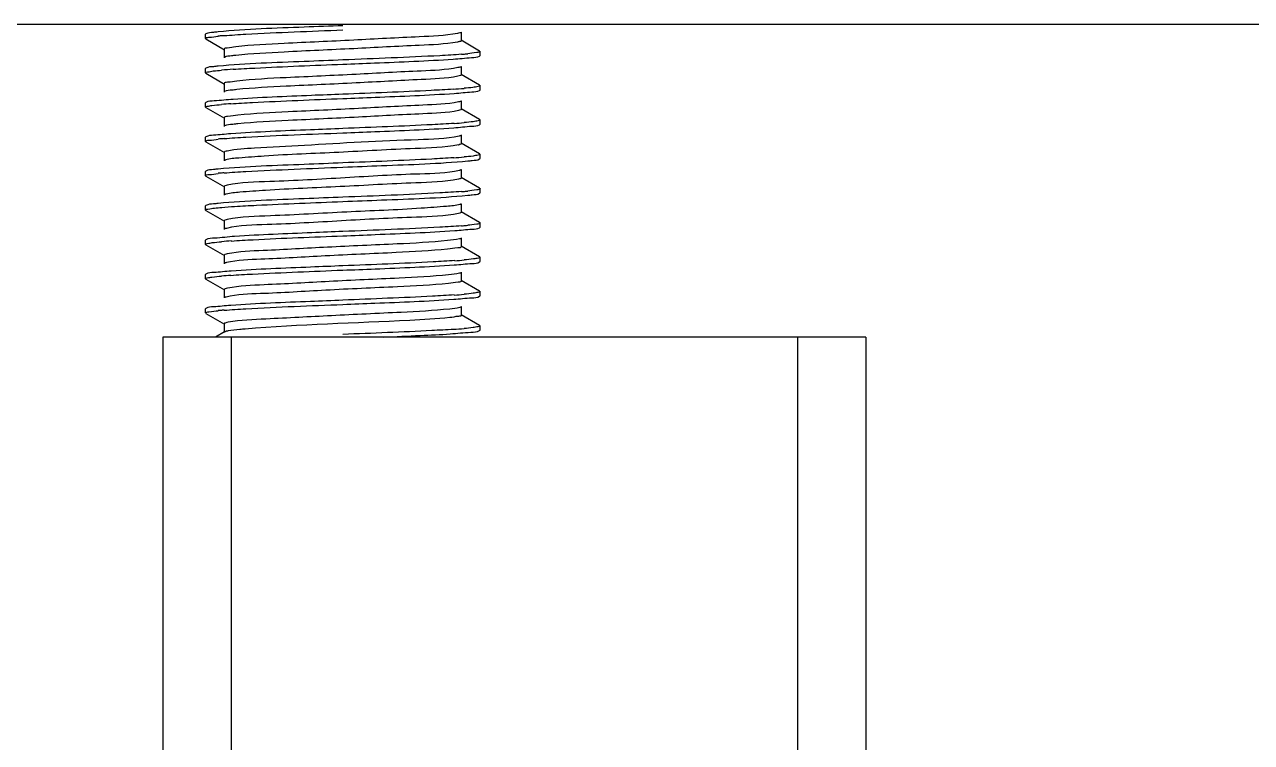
# Model space of a CAD drawing. Extents: x 4995099 to 5303443, y 4627657 to 4889583.
# Drawn here: x 5043592 to 5044657, y 4753853 to 4754476 of the extents above; entities that cross this region are included whole.
import ezdxf

# ---------------------------------------------------------------- set-up
doc = ezdxf.new("R2010")
doc.units = 0
doc.header["$LTSCALE"] = 1000
doc.header["$MEASUREMENT"] = 0
doc.layers.get('0').update_dxf_attribs({"color": 4, "linetype": 'CONTINUOUS'})
doc.layers.add('BZ', color=2, linetype='CONTINUOUS')

msp = doc.modelspace()

# ---------------------------------------------------------------- linework, layer by layer
at = {"linetype": 'Continuous'}
for p, q in [((5043749.4, 4754467.5), (5043749.1, 4754467.2)), ((5043749.1, 4754463.5), (5043749.1, 4754467.2)), ((5043749.4, 4754463.2), (5043749.1, 4754463.5)), ((5043749.4, 4754463.2), (5043765.5, 4754453.8)), ((5043986.9, 4754452.6), (5043970.8, 4754462)), ((5043971.1, 4754461.6), (5043971.1, 4754469.1)), ((5043765.2, 4754454.2), (5043765.2, 4754446.7)), ((5043986.9, 4754452.6), (5043987.2, 4754452.3)), ((5043987.2, 4754448.6), (5043987.2, 4754452.3)), ((5043986.9, 4754448.3), (5043987.2, 4754448.6)), ((5043749.4, 4754437.8), (5043749.1, 4754437.4)), ((5043749.1, 4754433.7), (5043749.1, 4754437.4)), ((5043749.4, 4754433.4), (5043749.1, 4754433.7)), ((5043749.4, 4754433.4), (5043765.5, 4754424)), ((5043986.9, 4754422.9), (5043970.8, 4754432.2)), ((5043971.1, 4754431.9), (5043971.1, 4754439.3)), ((5043765.2, 4754424.4), (5043765.2, 4754417)), ((5043986.9, 4754422.9), (5043987.2, 4754422.6)), ((5043987.2, 4754418.8), (5043987.2, 4754422.6)), ((5043971.1, 4754402.1), (5043971.1, 4754409.5)), ((5043986.9, 4754418.5), (5043987.2, 4754418.8)), ((5043749.4, 4754408), (5043749.1, 4754407.7)), ((5043749.1, 4754404), (5043749.1, 4754407.7)), ((5043749.4, 4754403.6), (5043749.1, 4754404)), ((5043749.4, 4754403.6), (5043765.5, 4754394.3)), ((5043986.9, 4754393.1), (5043970.8, 4754402.5)), ((5043765.2, 4754394.7), (5043765.2, 4754387.2)), ((5043986.9, 4754393.1), (5043987.2, 4754392.8)), ((5043986.9, 4754388.7), (5043987.2, 4754389.1)), ((5043987.2, 4754389.1), (5043987.2, 4754392.8)), ((5043749.4, 4754378.2), (5043749.1, 4754377.9)), ((5043749.1, 4754374.2), (5043749.1, 4754377.9)), ((5043971.1, 4754372.3), (5043971.1, 4754379.8)), ((5043749.4, 4754373.9), (5043749.1, 4754374.2)), ((5043749.4, 4754373.9), (5043765.5, 4754364.5)), ((5043986.9, 4754363.4), (5043970.8, 4754372.7)), ((5043765.2, 4754364.9), (5043765.2, 4754357.4)), ((5043986.9, 4754363.4), (5043987.2, 4754363)), ((5043986.9, 4754359), (5043987.2, 4754359.3)), ((5043987.2, 4754359.3), (5043987.2, 4754363)), ((5043749.4, 4754348.5), (5043749.1, 4754348.1)), ((5043749.1, 4754344.4), (5043749.1, 4754348.1)), ((5043971.1, 4754342.6), (5043971.1, 4754350)), ((5043749.4, 4754344.1), (5043749.1, 4754344.4)), ((5043749.4, 4754344.1), (5043765.5, 4754334.7)), ((5043765.2, 4754335.1), (5043765.2, 4754327.7)), ((5043969.4, 4754341.7), (5043968.6, 4754341.5)), ((5043986.9, 4754333.6), (5043970.8, 4754342.9)), ((5043986.9, 4754333.6), (5043987.2, 4754333.3)), ((5043986.9, 4754329.2), (5043987.2, 4754329.5)), ((5043987.2, 4754329.5), (5043987.2, 4754333.3)), ((5043749.4, 4754318.7), (5043749.1, 4754318.4)), ((5043749.1, 4754314.7), (5043749.1, 4754318.4)), ((5043749.4, 4754314.3), (5043749.1, 4754314.7)), ((5043749.4, 4754314.3), (5043765.5, 4754305)), ((5043986.9, 4754303.8), (5043970.8, 4754313.2)), ((5043971.1, 4754312.8), (5043971.1, 4754320.2)), ((5043765.2, 4754305.4), (5043765.2, 4754297.9)), ((5043969.8, 4754312), (5043968.6, 4754311.7)), ((5043986.9, 4754303.8), (5043987.2, 4754303.5)), ((5043987.2, 4754299.8), (5043987.2, 4754303.5)), ((5043986.9, 4754299.4), (5043987.2, 4754299.8)), ((5043749.4, 4754288.9), (5043749.1, 4754288.6)), ((5043749.1, 4754284.9), (5043749.1, 4754288.6)), ((5043749.4, 4754284.6), (5043749.1, 4754284.9)), ((5043749.4, 4754284.6), (5043765.5, 4754275.2)), ((5043986.9, 4754274.1), (5043970.8, 4754283.4)), ((5043971.1, 4754283), (5043971.1, 4754290.5)), ((5043765.2, 4754275.6), (5043765.2, 4754268.1)), ((5043986.9, 4754274.1), (5043987.2, 4754273.7)), ((5043987.2, 4754270), (5043987.2, 4754273.7)), ((5043971.1, 4754253.3), (5043971.1, 4754260.7)), ((5043986.9, 4754269.7), (5043987.2, 4754270)), ((5043749.4, 4754259.2), (5043749.1, 4754258.8)), ((5043749.1, 4754255.1), (5043749.1, 4754258.8)), ((5043749.4, 4754254.8), (5043749.1, 4754255.1)), ((5043749.4, 4754254.8), (5043765.5, 4754245.4)), ((5043986.9, 4754244.3), (5043970.8, 4754253.6)), ((5043765.2, 4754245.8), (5043765.2, 4754238.4)), ((5043986.9, 4754244.3), (5043987.2, 4754244)), ((5043986.9, 4754239.9), (5043987.2, 4754240.2)), ((5043987.2, 4754240.2), (5043987.2, 4754244)), ((5043749.4, 4754229.4), (5043749.1, 4754229.1)), ((5043749.1, 4754225.4), (5043749.1, 4754229.1)), ((5043971.1, 4754223.5), (5043971.1, 4754230.9)), ((5043749.4, 4754225), (5043749.1, 4754225.4)), ((5043749.4, 4754225), (5043765.5, 4754215.7)), ((5043986.9, 4754214.5), (5043970.8, 4754223.9)), ((5043765.5, 4754209), (5043757.7, 4754204.5)), ((5043765.2, 4754216.1), (5043765.2, 4754208.6)), ((5043986.9, 4754214.5), (5043987.2, 4754214.2)), ((5043986.9, 4754210.1), (5043987.2, 4754210.5)), ((5043987.2, 4754210.5), (5043987.2, 4754214.2)), ((5043711.9, 4754204.5), (5043711.9, 4749248)), ((5044322.1, 4754204.5), (5043711.9, 4754204.5)), ((5043771.4, 4754204.5), (5043771.4, 4749248)), ((5044262.6, 4754204.5), (5044262.6, 4749248)), ((5044322.1, 4754204.5), (5044322.1, 4749248))]:
    msp.add_line(p, q, dxfattribs=at)
for centre, radius, start, end in [((5043788.4, 4754165.5), 301.4, 94.7336, 95.4371), ((5043797.2, 4754061.3), 405.9, 94.5445, 94.756), ((5043939.1, 4754854.3), 405.7, 274.545, 274.7572), ((5043948, 4754749.3), 300.4, 274.7341, 275.4473), ((5043807.9, 4753898.8), 539.1, 93.7188, 94.7811), ((5043929.3, 4754946.1), 527.7, 273.7595, 274.7958), ((5043804.8, 4753908.5), 499.6, 93.8973, 94.8073), ((5043930.6, 4754899.2), 510.5, 273.8441, 274.8019), ((5043797.3, 4753970.9), 407, 94.5418, 94.7504), ((5043788.9, 4754071.3), 306.3, 94.7308, 95.3895), ((5043963.8, 4754394.1), 23.3, 281.5137, 282.9167), ((5043929.9, 4754879), 520.1, 273.7999, 274.7958), ((5043788.5, 4754045.3), 302.6, 94.7331, 95.4256), ((5043797.2, 4753942.1), 406.1, 94.5442, 94.7549), ((5043939.1, 4754734.9), 405.4, 274.5454, 274.7592), ((5043948.2, 4754628.1), 298.3, 274.7348, 275.469), ((5043939.1, 4754705.5), 405.7, 274.545, 274.7572), ((5043948, 4754600.5), 300.4, 274.7341, 275.4474), ((5043805.7, 4753778.8), 510.2, 93.8457, 94.802), ((5043931.5, 4754769.5), 499.9, 273.8957, 274.8072), ((5043804.8, 4753759.3), 499.9, 93.8956, 94.8071), ((5043930.7, 4754750), 510.2, 273.8456, 274.8021), ((5043788.9, 4753922.4), 306.4, 94.7307, 95.3883), ((5043797.3, 4753822.1), 407, 94.5417, 94.7503), ((5043929.9, 4754729.9), 519.8, 273.8012, 274.796)]:
    msp.add_arc(centre, radius, start, end, dxfattribs=at)
for points, knots in [([(5043868.2, 4754474.6), (5043857, 4754474.2), (5043820.9, 4754472.7), (5043784.8, 4754471.6), (5043759.9, 4754469.2)], [0, 0, 0, 0, 0.309388, 1, 1, 1, 1]), ([(5043749.1, 4754463.5), (5043749.1, 4754464.5), (5043754.7, 4754464.4), (5043757.2, 4754465.3), (5043759.9, 4754465.5)], [0, 0, 0, 0, 0.263852, 1, 1, 1, 1]), ([(5043759.9, 4754469.2), (5043758.6, 4754469.1), (5043755.1, 4754468.6), (5043751.3, 4754468.6), (5043749.4, 4754467.5)], [0, 0, 0, 0, 0.378905, 1, 1, 1, 1]), ([(5043765.1, 4754466), (5043771.4, 4754466.5), (5043805.7, 4754468.6), (5043840.1, 4754469.8), (5043868.2, 4754470.9)], [0, 0, 0, 0, 0.183712, 1, 1, 1, 1]), ([(5043967.6, 4754467.8), (5043956.7, 4754465.9), (5043926.5, 4754464.7), (5043876.5, 4754461.9), (5043823.3, 4754459.5), (5043789.2, 4754457.8), (5043775.2, 4754456.3)], [0, 0, 0, 0, 0.172398, 0.468214, 0.781513, 1, 1, 1, 1]), ([(5043970.8, 4754468.7), (5043970.4, 4754468.5), (5043969.4, 4754468.2), (5043968.3, 4754467.9), (5043967.6, 4754467.8)], [0, 0, 0, 0, 0.3774, 1, 1, 1, 1]), ([(5043775.2, 4754456.3), (5043772.7, 4754456), (5043770.3, 4754455.3), (5043765.2, 4754455.1), (5043765.2, 4754454.2)], [0, 0, 0, 0, 0.73331, 1, 1, 1, 1]), ([(5043967.6, 4754460.4), (5043956.7, 4754458.4), (5043926.5, 4754457.3), (5043876.5, 4754454.5), (5043823.3, 4754452.1), (5043789.2, 4754450.3), (5043775.2, 4754448.8)], [0, 0, 0, 0, 0.172398, 0.468214, 0.781513, 1, 1, 1, 1]), ([(5043971.1, 4754461.6), (5043971.1, 4754461.3), (5043969.5, 4754460.8), (5043968.5, 4754460.5), (5043967.6, 4754460.4)], [0, 0, 0, 0, 0.285727, 1, 1, 1, 1]), ([(5043987.2, 4754452.3), (5043987.2, 4754451.4), (5043981.7, 4754451.4), (5043979.2, 4754450.6), (5043976.5, 4754450.3)], [0, 0, 0, 0, 0.263842, 1, 1, 1, 1]), ([(5043868.2, 4754444.9), (5043857, 4754444.4), (5043820.9, 4754442.9), (5043784.7, 4754441.8), (5043759.9, 4754439.5)], [0, 0, 0, 0, 0.309518, 1, 1, 1, 1]), ([(5043775.2, 4754448.8), (5043774, 4754448.7), (5043770.8, 4754448.2), (5043767.3, 4754448.2), (5043765.5, 4754447.1)], [0, 0, 0, 0, 0.372879, 1, 1, 1, 1]), ([(5043772.9, 4754436.8), (5043779.3, 4754437.2), (5043811, 4754438.9), (5043842.7, 4754440.2), (5043868.2, 4754441.2)], [0, 0, 0, 0, 0.199269, 1, 1, 1, 1]), ([(5043971.3, 4754449.8), (5043965, 4754449.3), (5043930.6, 4754447.3), (5043896.2, 4754446), (5043868.2, 4754444.9)], [0, 0, 0, 0, 0.183696, 1, 1, 1, 1]), ([(5043868.2, 4754441.2), (5043877.3, 4754441.5), (5043909.3, 4754442.8), (5043941.2, 4754444.1), (5043963.9, 4754445.6)], [0, 0, 0, 0, 0.287582, 1, 1, 1, 1]), ([(5043963.9, 4754445.6), (5043969.2, 4754445.9), (5043976.7, 4754447), (5043984.9, 4754447.1), (5043986.9, 4754448.3)], [0, 0, 0, 0, 0.691032, 1, 1, 1, 1]), ([(5043749.1, 4754433.7), (5043749.1, 4754434.3), (5043752.4, 4754434.6), (5043754.1, 4754435.1), (5043755.7, 4754435.3)], [0, 0, 0, 0, 0.269511, 1, 1, 1, 1]), ([(5043759.9, 4754439.5), (5043758.5, 4754439.3), (5043755.1, 4754438.9), (5043751.3, 4754438.9), (5043749.4, 4754437.8)], [0, 0, 0, 0, 0.378807, 1, 1, 1, 1]), ([(5043968.1, 4754438.2), (5043957.6, 4754436.1), (5043927.9, 4754435.1), (5043878.3, 4754432.2), (5043824.9, 4754429.8), (5043790.4, 4754428.1), (5043776.1, 4754426.6)], [0, 0, 0, 0, 0.167291, 0.461164, 0.776399, 1, 1, 1, 1]), ([(5043968.1, 4754430.7), (5043957.6, 4754428.7), (5043927.9, 4754427.6), (5043878.3, 4754424.7), (5043824.9, 4754422.4), (5043790.4, 4754420.6), (5043776.1, 4754419.2)], [0, 0, 0, 0, 0.167291, 0.461164, 0.776399, 1, 1, 1, 1]), ([(5043970.8, 4754438.9), (5043970.5, 4754438.7), (5043969.6, 4754438.5), (5043968.7, 4754438.3), (5043968.1, 4754438.2)], [0, 0, 0, 0, 0.384879, 1, 1, 1, 1]), ([(5043971.1, 4754431.9), (5043971.1, 4754431.5), (5043969.8, 4754431.1), (5043968.9, 4754430.9), (5043968.1, 4754430.7)], [0, 0, 0, 0, 0.290239, 1, 1, 1, 1]), ([(5043776.1, 4754426.6), (5043773.4, 4754426.3), (5043770.8, 4754425.5), (5043765.2, 4754425.4), (5043765.2, 4754424.4)], [0, 0, 0, 0, 0.734244, 1, 1, 1, 1]), ([(5043776.1, 4754419.2), (5043774.8, 4754419), (5043771.3, 4754418.5), (5043767.5, 4754418.5), (5043765.5, 4754417.4)], [0, 0, 0, 0, 0.374868, 1, 1, 1, 1]), ([(5043963.9, 4754419.5), (5043957.6, 4754419.1), (5043925.7, 4754417.3), (5043893.8, 4754416.1), (5043868.2, 4754415.1)], [0, 0, 0, 0, 0.198417, 1, 1, 1, 1]), ([(5043987.2, 4754422.6), (5043987.2, 4754422), (5043984.2, 4754421.6), (5043982.6, 4754421.2), (5043981.1, 4754421)], [0, 0, 0, 0, 0.270664, 1, 1, 1, 1]), ([(5043772.9, 4754410.7), (5043767.5, 4754410.4), (5043759.8, 4754409.3), (5043751.5, 4754409.2), (5043749.4, 4754408)], [0, 0, 0, 0, 0.691422, 1, 1, 1, 1]), ([(5043770.9, 4754406.9), (5043777.2, 4754407.3), (5043809.6, 4754409.1), (5043842.1, 4754410.4), (5043868.2, 4754411.4)], [0, 0, 0, 0, 0.195623, 1, 1, 1, 1]), ([(5043868.2, 4754415.1), (5043859.1, 4754414.8), (5043827.3, 4754413.5), (5043795.6, 4754412.2), (5043772.9, 4754410.7)], [0, 0, 0, 0, 0.286943, 1, 1, 1, 1]), ([(5043868.2, 4754411.4), (5043877.5, 4754411.8), (5043909.7, 4754413.1), (5043942, 4754414.3), (5043964.9, 4754415.9)], [0, 0, 0, 0, 0.288852, 1, 1, 1, 1]), ([(5043964.9, 4754415.9), (5043970, 4754416.2), (5043977.1, 4754417.2), (5043985, 4754417.4), (5043986.9, 4754418.5)], [0, 0, 0, 0, 0.690302, 1, 1, 1, 1]), ([(5043970.8, 4754409.2), (5043970.5, 4754409), (5043969.8, 4754408.8), (5043969.1, 4754408.6), (5043968.6, 4754408.5)], [0, 0, 0, 0, 0.393314, 1, 1, 1, 1]), ([(5043749.1, 4754404), (5043749.1, 4754404.5), (5043751.8, 4754404.8), (5043753.2, 4754405.2), (5043754.6, 4754405.4)], [0, 0, 0, 0, 0.27234, 1, 1, 1, 1]), ([(5043968.6, 4754408.5), (5043958.5, 4754406.4), (5043929.2, 4754405.5), (5043880.1, 4754402.5), (5043826.5, 4754400.2), (5043791.6, 4754398.4), (5043777.1, 4754396.9)], [0, 0, 0, 0, 0.162162, 0.454084, 0.771262, 1, 1, 1, 1]), ([(5043968.6, 4754401), (5043958.5, 4754398.9), (5043929.2, 4754398), (5043880.1, 4754395), (5043826.5, 4754392.7), (5043791.6, 4754390.9), (5043777.1, 4754389.5)], [0, 0, 0, 0, 0.162162, 0.454084, 0.771262, 1, 1, 1, 1]), ([(5043971.1, 4754402.1), (5043971.1, 4754401.8), (5043970, 4754401.4), (5043969.2, 4754401.2), (5043968.6, 4754401)], [0, 0, 0, 0, 0.295741, 1, 1, 1, 1]), ([(5043777.1, 4754396.9), (5043774.1, 4754396.7), (5043771.3, 4754395.8), (5043765.2, 4754395.7), (5043765.2, 4754394.7)], [0, 0, 0, 0, 0.734831, 1, 1, 1, 1]), ([(5043777.1, 4754389.5), (5043775.6, 4754389.4), (5043771.8, 4754388.8), (5043767.6, 4754388.8), (5043765.5, 4754387.6)], [0, 0, 0, 0, 0.376612, 1, 1, 1, 1]), ([(5043964.9, 4754389.8), (5043958.5, 4754389.4), (5043926.3, 4754387.6), (5043894.1, 4754386.4), (5043868.2, 4754385.4)], [0, 0, 0, 0, 0.19668, 1, 1, 1, 1]), ([(5043964.4, 4754386.1), (5043969.6, 4754386.4), (5043976.9, 4754387.5), (5043984.9, 4754387.6), (5043986.9, 4754388.7)], [0, 0, 0, 0, 0.69071, 1, 1, 1, 1]), ([(5043987.2, 4754392.8), (5043987.2, 4754392.2), (5043984.3, 4754391.9), (5043982.9, 4754391.5), (5043981.4, 4754391.3)], [0, 0, 0, 0, 0.271439, 1, 1, 1, 1]), ([(5043770.9, 4754380.8), (5043765.9, 4754380.5), (5043758.9, 4754379.5), (5043751.3, 4754379.4), (5043749.4, 4754378.2)], [0, 0, 0, 0, 0.689821, 1, 1, 1, 1]), ([(5043765.1, 4754376.7), (5043771.4, 4754377.2), (5043805.7, 4754379.3), (5043840.1, 4754380.5), (5043868.2, 4754381.6)], [0, 0, 0, 0, 0.18376, 1, 1, 1, 1]), ([(5043969, 4754378.8), (5043957.5, 4754376.2), (5043912.3, 4754375.3), (5043853.3, 4754371.8), (5043798, 4754368.6), (5043775.5, 4754367.6), (5043767.7, 4754365.9)], [0, 0, 0, 0, 0.176039, 0.666697, 0.881547, 1, 1, 1, 1]), ([(5043868.2, 4754385.4), (5043858.8, 4754385), (5043826.3, 4754383.7), (5043793.9, 4754382.4), (5043770.9, 4754380.8)], [0, 0, 0, 0, 0.289631, 1, 1, 1, 1]), ([(5043868.2, 4754381.6), (5043877.4, 4754382), (5043909.5, 4754383.3), (5043941.6, 4754384.5), (5043964.4, 4754386.1)], [0, 0, 0, 0, 0.288191, 1, 1, 1, 1]), ([(5043970.8, 4754379.4), (5043970.6, 4754379.3), (5043970, 4754379.1), (5043969.4, 4754378.9), (5043969, 4754378.8)], [0, 0, 0, 0, 0.40288, 1, 1, 1, 1]), ([(5043749.1, 4754374.2), (5043749.1, 4754375.2), (5043754.8, 4754375.1), (5043757.4, 4754376), (5043760.1, 4754376.2)], [0, 0, 0, 0, 0.263692, 1, 1, 1, 1]), ([(5043968.5, 4754371.3), (5043956.1, 4754368.7), (5043921.2, 4754368), (5043865.2, 4754364.4), (5043814, 4754362.7), (5043781.5, 4754360), (5043770.2, 4754359.3), (5043766.5, 4754358.2)], [0, 0, 0, 0, 0.186624, 0.514349, 0.833932, 0.943063, 1, 1, 1, 1]), ([(5043971.1, 4754372.3), (5043971.1, 4754372.1), (5043970.2, 4754371.6), (5043969.6, 4754371.5), (5043969, 4754371.4)], [0, 0, 0, 0, 0.302509, 1, 1, 1, 1]), ([(5043868.2, 4754355.6), (5043857, 4754355.1), (5043821, 4754353.6), (5043784.9, 4754352.5), (5043760.1, 4754350.2)], [0, 0, 0, 0, 0.30899, 1, 1, 1, 1]), ([(5043767.7, 4754365.9), (5043767.1, 4754365.8), (5043766.3, 4754365.6), (5043765.2, 4754365.2), (5043765.2, 4754364.9)], [0, 0, 0, 0, 0.704901, 1, 1, 1, 1]), ([(5043766.5, 4754358.2), (5043766.3, 4754358.1), (5043766, 4754358), (5043765.7, 4754357.9), (5043765.5, 4754357.8)], [0, 0, 0, 0, 0.570679, 1, 1, 1, 1]), ([(5043964.4, 4754360), (5043958, 4754359.6), (5043926, 4754357.8), (5043893.9, 4754356.6), (5043868.2, 4754355.6)], [0, 0, 0, 0, 0.197576, 1, 1, 1, 1]), ([(5043868.2, 4754351.9), (5043879.4, 4754352.3), (5043915.5, 4754353.9), (5043951.7, 4754354.9), (5043976.6, 4754357.3)], [0, 0, 0, 0, 0.309889, 1, 1, 1, 1]), ([(5043976.6, 4754357.3), (5043977.9, 4754357.4), (5043981.3, 4754357.9), (5043985.1, 4754357.9), (5043986.9, 4754359)], [0, 0, 0, 0, 0.378508, 1, 1, 1, 1]), ([(5043987.2, 4754363), (5043987.2, 4754362.5), (5043984.2, 4754362.1), (5043982.7, 4754361.7), (5043981.2, 4754361.5)], [0, 0, 0, 0, 0.270675, 1, 1, 1, 1]), ([(5043749.1, 4754344.4), (5043749.1, 4754345.4), (5043754.7, 4754345.4), (5043757.2, 4754346.2), (5043759.9, 4754346.5)], [0, 0, 0, 0, 0.263792, 1, 1, 1, 1]), ([(5043760.1, 4754350.2), (5043758.7, 4754350.1), (5043755.2, 4754349.6), (5043751.3, 4754349.6), (5043749.4, 4754348.5)], [0, 0, 0, 0, 0.379214, 1, 1, 1, 1]), ([(5043765.1, 4754346.9), (5043771.4, 4754347.4), (5043805.7, 4754349.5), (5043840.1, 4754350.7), (5043868.2, 4754351.9)], [0, 0, 0, 0, 0.183719, 1, 1, 1, 1]), ([(5043969.4, 4754349.1), (5043958.2, 4754346.3), (5043924.7, 4754346.1), (5043870, 4754342.5), (5043814.3, 4754339.5), (5043779.9, 4754338.7), (5043767.8, 4754336.2)], [0, 0, 0, 0, 0.171627, 0.491604, 0.816321, 1, 1, 1, 1]), ([(5043970.8, 4754349.6), (5043970.6, 4754349.5), (5043970.2, 4754349.3), (5043969.7, 4754349.2), (5043969.4, 4754349.1)], [0, 0, 0, 0, 0.413783, 1, 1, 1, 1]), ([(5043767.8, 4754336.2), (5043767.1, 4754336), (5043766.3, 4754335.9), (5043765.2, 4754335.4), (5043765.2, 4754335.1)], [0, 0, 0, 0, 0.705268, 1, 1, 1, 1]), ([(5043968.6, 4754341.5), (5043956.4, 4754339), (5043921.8, 4754338.2), (5043866.2, 4754334.7), (5043815.2, 4754332.9), (5043782.3, 4754330.4), (5043770.7, 4754329.5), (5043766.8, 4754328.5)], [0, 0, 0, 0, 0.184168, 0.509408, 0.829314, 0.94023, 1, 1, 1, 1]), ([(5043971.1, 4754342.6), (5043971.1, 4754342.4), (5043970.4, 4754342), (5043969.9, 4754341.8), (5043969.4, 4754341.7)], [0, 0, 0, 0, 0.310906, 1, 1, 1, 1]), ([(5043868.2, 4754325.8), (5043857, 4754325.4), (5043820.9, 4754323.8), (5043784.8, 4754322.8), (5043759.9, 4754320.4)], [0, 0, 0, 0, 0.309377, 1, 1, 1, 1]), ([(5043766.8, 4754328.5), (5043766.6, 4754328.4), (5043766.1, 4754328.3), (5043765.7, 4754328.2), (5043765.5, 4754328.1)], [0, 0, 0, 0, 0.583561, 1, 1, 1, 1]), ([(5043971.3, 4754330.8), (5043965, 4754330.3), (5043930.6, 4754328.2), (5043896.2, 4754326.9), (5043868.2, 4754325.8)], [0, 0, 0, 0, 0.183681, 1, 1, 1, 1]), ([(5043868.2, 4754322.1), (5043879.4, 4754322.5), (5043915.5, 4754324.1), (5043951.6, 4754325.1), (5043976.5, 4754327.5)], [0, 0, 0, 0, 0.309644, 1, 1, 1, 1]), ([(5043976.5, 4754327.5), (5043977.8, 4754327.6), (5043981.3, 4754328.1), (5043985, 4754328.1), (5043986.9, 4754329.2)], [0, 0, 0, 0, 0.378702, 1, 1, 1, 1]), ([(5043987.2, 4754333.3), (5043987.2, 4754332.3), (5043981.7, 4754332.3), (5043979.2, 4754331.5), (5043976.6, 4754331.2)], [0, 0, 0, 0, 0.263922, 1, 1, 1, 1]), ([(5043749.1, 4754314.7), (5043749.1, 4754315.4), (5043753, 4754315.6), (5043754.9, 4754316.2), (5043756.8, 4754316.4)], [0, 0, 0, 0, 0.267181, 1, 1, 1, 1]), ([(5043759.9, 4754320.4), (5043758.6, 4754320.3), (5043755.1, 4754319.8), (5043751.3, 4754319.8), (5043749.4, 4754318.7)], [0, 0, 0, 0, 0.378914, 1, 1, 1, 1]), ([(5043969.8, 4754319.5), (5043966.1, 4754318.4), (5043954.7, 4754317.6), (5043922.1, 4754315), (5043870.9, 4754313.2), (5043815, 4754309.7), (5043780.1, 4754308.9), (5043767.8, 4754306.4)], [0, 0, 0, 0, 0.05757, 0.167104, 0.486771, 0.813942, 1, 1, 1, 1]), ([(5043774.3, 4754317.8), (5043780.6, 4754318.2), (5043811.9, 4754319.9), (5043843.2, 4754321.1), (5043868.2, 4754322.1)], [0, 0, 0, 0, 0.201476, 1, 1, 1, 1]), ([(5043970.8, 4754319.9), (5043970.7, 4754319.8), (5043970.3, 4754319.6), (5043970, 4754319.5), (5043969.8, 4754319.5)], [0, 0, 0, 0, 0.426274, 1, 1, 1, 1]), ([(5043971.1, 4754312.8), (5043971.1, 4754312.6), (5043970.6, 4754312.3), (5043970.1, 4754312.1), (5043969.8, 4754312)], [0, 0, 0, 0, 0.3214, 1, 1, 1, 1]), ([(5043767.8, 4754306.4), (5043767.2, 4754306.3), (5043766.4, 4754306.1), (5043765.2, 4754305.6), (5043765.2, 4754305.4)], [0, 0, 0, 0, 0.706045, 1, 1, 1, 1]), ([(5043968.6, 4754311.7), (5043956.6, 4754309.2), (5043922.4, 4754308.4), (5043867.1, 4754305.4), (5043812.3, 4754302), (5043778.7, 4754301.5), (5043767.2, 4754298.8)], [0, 0, 0, 0, 0.182036, 0.504841, 0.824917, 1, 1, 1, 1]), ([(5043987.2, 4754303.5), (5043987.2, 4754302.5), (5043981.7, 4754302.5), (5043979.2, 4754301.7), (5043976.5, 4754301.5)], [0, 0, 0, 0, 0.263843, 1, 1, 1, 1]), ([(5043774.3, 4754291.8), (5043768.5, 4754291.4), (5043760.5, 4754290.2), (5043751.6, 4754290.2), (5043749.4, 4754288.9)], [0, 0, 0, 0, 0.692393, 1, 1, 1, 1]), ([(5043767.2, 4754298.8), (5043766.9, 4754298.8), (5043766.3, 4754298.6), (5043765.7, 4754298.4), (5043765.5, 4754298.3)], [0, 0, 0, 0, 0.594844, 1, 1, 1, 1]), ([(5043771.4, 4754287.8), (5043777.8, 4754288.3), (5043810, 4754290.1), (5043842.3, 4754291.3), (5043868.2, 4754292.3)], [0, 0, 0, 0, 0.196648, 1, 1, 1, 1]), ([(5043868.2, 4754296.1), (5043859.2, 4754295.7), (5043827.9, 4754294.4), (5043796.7, 4754293.2), (5043774.3, 4754291.8)], [0, 0, 0, 0, 0.285303, 1, 1, 1, 1]), ([(5043971.3, 4754301), (5043965, 4754300.5), (5043930.6, 4754298.4), (5043896.2, 4754297.2), (5043868.2, 4754296.1)], [0, 0, 0, 0, 0.183696, 1, 1, 1, 1]), ([(5043868.2, 4754292.3), (5043877.6, 4754292.7), (5043910, 4754294), (5043942.4, 4754295.3), (5043965.4, 4754296.9)], [0, 0, 0, 0, 0.289612, 1, 1, 1, 1]), ([(5043965.4, 4754296.9), (5043970.4, 4754297.2), (5043977.4, 4754298.2), (5043985, 4754298.3), (5043986.9, 4754299.4)], [0, 0, 0, 0, 0.68982, 1, 1, 1, 1]), ([(5043749.1, 4754284.9), (5043749.1, 4754285.4), (5043752, 4754285.8), (5043753.4, 4754286.2), (5043754.9, 4754286.4)], [0, 0, 0, 0, 0.271461, 1, 1, 1, 1]), ([(5043959.1, 4754288.2), (5043944.5, 4754286.7), (5043909.8, 4754284.9), (5043856.4, 4754282.7), (5043807.4, 4754279.7), (5043778.2, 4754278.7), (5043767.9, 4754276.7)], [0, 0, 0, 0, 0.228646, 0.544797, 0.836336, 1, 1, 1, 1]), ([(5043970.8, 4754290.1), (5043970.4, 4754289.9), (5043966.5, 4754288.8), (5043962.5, 4754288.5), (5043959.1, 4754288.2)], [0, 0, 0, 0, 0.122061, 1, 1, 1, 1]), ([(5043971.1, 4754283), (5043971.1, 4754281.9), (5043964.9, 4754281.9), (5043962.1, 4754281), (5043959.1, 4754280.7)], [0, 0, 0, 0, 0.265035, 1, 1, 1, 1]), ([(5043767.9, 4754276.7), (5043767.2, 4754276.5), (5043766.4, 4754276.4), (5043765.2, 4754275.9), (5043765.2, 4754275.6)], [0, 0, 0, 0, 0.707033, 1, 1, 1, 1]), ([(5043959.1, 4754280.7), (5043944.2, 4754279.3), (5043908.9, 4754277.4), (5043854.7, 4754275.2), (5043805.8, 4754272), (5043776.8, 4754271.4), (5043767.1, 4754269.1)], [0, 0, 0, 0, 0.232215, 0.552573, 0.843952, 1, 1, 1, 1]), ([(5043965.4, 4754270.8), (5043959.1, 4754270.4), (5043926.7, 4754268.5), (5043894.3, 4754267.3), (5043868.2, 4754266.3)], [0, 0, 0, 0, 0.195653, 1, 1, 1, 1]), ([(5043987.2, 4754273.7), (5043987.2, 4754273.2), (5043984.5, 4754272.8), (5043983.1, 4754272.5), (5043981.7, 4754272.3)], [0, 0, 0, 0, 0.272315, 1, 1, 1, 1]), ([(5043771.4, 4754261.8), (5043766.3, 4754261.4), (5043759.2, 4754260.5), (5043751.4, 4754260.3), (5043749.4, 4754259.2)], [0, 0, 0, 0, 0.690302, 1, 1, 1, 1]), ([(5043767.1, 4754269.1), (5043766.8, 4754269), (5043766.3, 4754268.8), (5043765.7, 4754268.6), (5043765.5, 4754268.5)], [0, 0, 0, 0, 0.592052, 1, 1, 1, 1]), ([(5043770.9, 4754258), (5043777.2, 4754258.5), (5043809.6, 4754260.3), (5043842.1, 4754261.5), (5043868.2, 4754262.6)], [0, 0, 0, 0, 0.195657, 1, 1, 1, 1]), ([(5043868.2, 4754266.3), (5043858.9, 4754265.9), (5043826.6, 4754264.6), (5043794.3, 4754263.4), (5043771.4, 4754261.8)], [0, 0, 0, 0, 0.288872, 1, 1, 1, 1]), ([(5043868.2, 4754262.6), (5043877.5, 4754262.9), (5043909.7, 4754264.2), (5043942, 4754265.5), (5043964.9, 4754267.1)], [0, 0, 0, 0, 0.288875, 1, 1, 1, 1]), ([(5043970.8, 4754260.3), (5043970.4, 4754260.1), (5043966.8, 4754259.1), (5043963.2, 4754258.8), (5043960, 4754258.5)], [0, 0, 0, 0, 0.124156, 1, 1, 1, 1]), ([(5043964.9, 4754267.1), (5043970, 4754267.4), (5043977.2, 4754268.4), (5043985, 4754268.5), (5043986.9, 4754269.7)], [0, 0, 0, 0, 0.690288, 1, 1, 1, 1]), ([(5043749.1, 4754255.1), (5043749.1, 4754255.6), (5043751.8, 4754256), (5043753.2, 4754256.4), (5043754.6, 4754256.6)], [0, 0, 0, 0, 0.272311, 1, 1, 1, 1]), ([(5043960, 4754251), (5043945.2, 4754249.5), (5043909.6, 4754247.7), (5043855.1, 4754245.5), (5043805.7, 4754242.1), (5043776.5, 4754241.7), (5043766.8, 4754239.2)], [0, 0, 0, 0, 0.230178, 0.552364, 0.845602, 1, 1, 1, 1]), ([(5043960, 4754258.5), (5043945.7, 4754257), (5043911.1, 4754255.3), (5043857.7, 4754252.9), (5043808.1, 4754250), (5043778.5, 4754249), (5043768.1, 4754246.9)], [0, 0, 0, 0, 0.224737, 0.540402, 0.833844, 1, 1, 1, 1]), ([(5043971.1, 4754253.3), (5043971.1, 4754252.3), (5043965.4, 4754252.2), (5043962.8, 4754251.3), (5043960, 4754251)], [0, 0, 0, 0, 0.265691, 1, 1, 1, 1]), ([(5043768.1, 4754246.9), (5043767.4, 4754246.8), (5043766.5, 4754246.6), (5043765.2, 4754246.1), (5043765.2, 4754245.8)], [0, 0, 0, 0, 0.708636, 1, 1, 1, 1]), ([(5043766.8, 4754239.2), (5043766.6, 4754239.2), (5043766.1, 4754239), (5043765.7, 4754238.9), (5043765.5, 4754238.8)], [0, 0, 0, 0, 0.58403, 1, 1, 1, 1]), ([(5043964.9, 4754241), (5043958.6, 4754240.6), (5043926.3, 4754238.8), (5043894.1, 4754237.6), (5043868.2, 4754236.5)], [0, 0, 0, 0, 0.196649, 1, 1, 1, 1]), ([(5043964.4, 4754237.3), (5043969.6, 4754237.6), (5043976.9, 4754238.6), (5043984.9, 4754238.7), (5043986.9, 4754239.9)], [0, 0, 0, 0, 0.690698, 1, 1, 1, 1]), ([(5043987.2, 4754244), (5043987.2, 4754243.4), (5043984.3, 4754243.1), (5043982.9, 4754242.7), (5043981.4, 4754242.5)], [0, 0, 0, 0, 0.271465, 1, 1, 1, 1]), ([(5043770.9, 4754232), (5043765.9, 4754231.6), (5043758.9, 4754230.7), (5043751.3, 4754230.5), (5043749.4, 4754229.4)], [0, 0, 0, 0, 0.689837, 1, 1, 1, 1]), ([(5043765.1, 4754227.8), (5043771.4, 4754228.3), (5043805.7, 4754230.4), (5043840.1, 4754231.7), (5043868.2, 4754232.8)], [0, 0, 0, 0, 0.183761, 1, 1, 1, 1]), ([(5043960.9, 4754228.8), (5043946.9, 4754227.3), (5043912.7, 4754225.6), (5043859.5, 4754223.2), (5043809.5, 4754220.4), (5043779.4, 4754219.2), (5043768.6, 4754217.3)], [0, 0, 0, 0, 0.219618, 0.533346, 0.828732, 1, 1, 1, 1]), ([(5043868.2, 4754236.5), (5043858.8, 4754236.1), (5043826.3, 4754234.8), (5043793.9, 4754233.6), (5043770.9, 4754232)], [0, 0, 0, 0, 0.289606, 1, 1, 1, 1]), ([(5043868.2, 4754232.8), (5043877.4, 4754233.2), (5043909.5, 4754234.5), (5043941.6, 4754235.7), (5043964.4, 4754237.3)], [0, 0, 0, 0, 0.288211, 1, 1, 1, 1]), ([(5043970.8, 4754230.6), (5043970.4, 4754230.4), (5043967.2, 4754229.4), (5043963.8, 4754229.1), (5043960.9, 4754228.8)], [0, 0, 0, 0, 0.126422, 1, 1, 1, 1]), ([(5043749.1, 4754225.4), (5043749.1, 4754226.3), (5043754.8, 4754226.3), (5043757.4, 4754227.2), (5043760.1, 4754227.4)], [0, 0, 0, 0, 0.263689, 1, 1, 1, 1]), ([(5043768.6, 4754217.3), (5043767.7, 4754217.1), (5043766.8, 4754216.9), (5043765.2, 4754216.4), (5043765.2, 4754216.1)], [0, 0, 0, 0, 0.713347, 1, 1, 1, 1]), ([(5043960.9, 4754221.4), (5043949.4, 4754220.2), (5043890.3, 4754216.8), (5043831, 4754215.3), (5043783.5, 4754211.5)], [0, 0, 0, 0, 0.195307, 1, 1, 1, 1]), ([(5043971.1, 4754223.5), (5043971.1, 4754222.6), (5043965.9, 4754222.4), (5043963.5, 4754221.6), (5043960.9, 4754221.4)], [0, 0, 0, 0, 0.266491, 1, 1, 1, 1]), ([(5043766.6, 4754209.4), (5043766.4, 4754209.3), (5043766.1, 4754209.2), (5043765.7, 4754209.1), (5043765.5, 4754209)], [0, 0, 0, 0, 0.576749, 1, 1, 1, 1]), ([(5043768.6, 4754209.8), (5043768.2, 4754209.8), (5043767.6, 4754209.6), (5043766.9, 4754209.5), (5043766.6, 4754209.4)], [0, 0, 0, 0, 0.550321, 1, 1, 1, 1]), ([(5043783.5, 4754211.5), (5043781.9, 4754211.4), (5043776.9, 4754210.9), (5043771.9, 4754210.4), (5043768.6, 4754209.8)], [0, 0, 0, 0, 0.319148, 1, 1, 1, 1]), ([(5043964.4, 4754211.2), (5043958.1, 4754210.8), (5043926, 4754209), (5043893.9, 4754207.8), (5043868.2, 4754206.8)], [0, 0, 0, 0, 0.197548, 1, 1, 1, 1]), ([(5043903.3, 4754204.5), (5043914, 4754204.9), (5043933.3, 4754205.9), (5043958.8, 4754206.8), (5043975.6, 4754208.8), (5043984.7, 4754208.8), (5043986.9, 4754210.1)], [0, 0, 0, 0, 0.383058, 0.694328, 0.906069, 1, 1, 1, 1]), ([(5043987.2, 4754214.2), (5043987.2, 4754213.6), (5043984.2, 4754213.3), (5043982.7, 4754212.9), (5043981.2, 4754212.7)], [0, 0, 0, 0, 0.270698, 1, 1, 1, 1])]:
    msp.add_open_spline(points, degree=3, knots=knots, dxfattribs=at)
for points in [[(5043755.7, 4754435.3), (5043758.2, 4754435.6), (5043760.6, 4754435.8), (5043763, 4754436)], [(5043981.1, 4754421), (5043978.5, 4754420.7), (5043976, 4754420.5), (5043973.4, 4754420.3)], [(5043754.6, 4754405.4), (5043757.4, 4754405.8), (5043760.2, 4754406), (5043763, 4754406.3)], [(5043981.4, 4754391.3), (5043978.8, 4754391), (5043976.1, 4754390.7), (5043973.4, 4754390.5)], [(5043981.2, 4754361.5), (5043978.6, 4754361.2), (5043976, 4754360.9), (5043973.4, 4754360.7)], [(5043756.8, 4754316.4), (5043758.9, 4754316.6), (5043761, 4754316.8), (5043763.1, 4754317)], [(5043763.1, 4754317), (5043766.8, 4754317.3), (5043770.6, 4754317.6), (5043774.3, 4754317.8)], [(5043754.9, 4754286.4), (5043757.6, 4754286.7), (5043760.3, 4754287), (5043763, 4754287.2)], [(5043981.7, 4754272.3), (5043979, 4754271.9), (5043976.2, 4754271.7), (5043973.4, 4754271.4)], [(5043754.6, 4754256.6), (5043757.4, 4754256.9), (5043760.2, 4754257.2), (5043763, 4754257.4)], [(5043981.4, 4754242.5), (5043978.8, 4754242.1), (5043976.1, 4754241.9), (5043973.4, 4754241.7)], [(5043981.2, 4754212.7), (5043978.6, 4754212.4), (5043976, 4754212.1), (5043973.4, 4754211.9)]]:
    msp.add_open_spline(points, degree=3, dxfattribs=at)
at = {"layer": 'BZ'}
msp.add_line((5046985.4, 4754475.6), (5034091.4, 4754475.6), dxfattribs=at)

doc.saveas('drawing.dxf')
